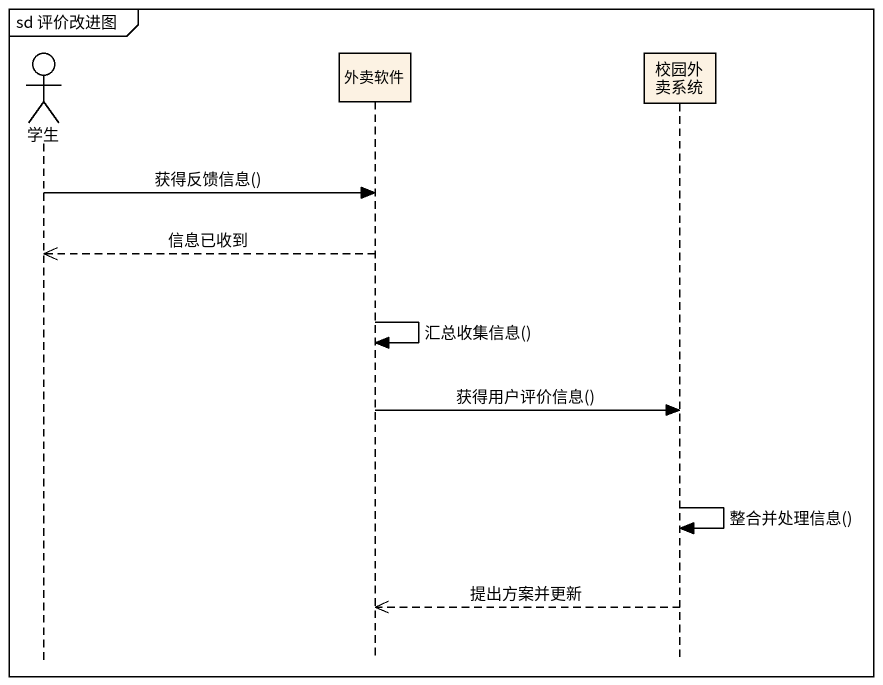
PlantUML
@startuml
mainframe sd 评价改进图
hide footbox
actor 学生
participant 外卖软件 #FCF2E3
participant 校园外卖系统 #FCF2E3

学生 -> 外卖软件 : 获得反馈信息()
外卖软件 -->> 学生 : 信息已收到
外卖软件 -> 外卖软件 : 汇总收集信息()
外卖软件 -> 校园外卖系统 : 获得用户评价信息()
校园外卖系统 -> 校园外卖系统 : 整合并处理信息()
校园外卖系统 -->> 外卖软件 : 提出方案并更新
@enduml
